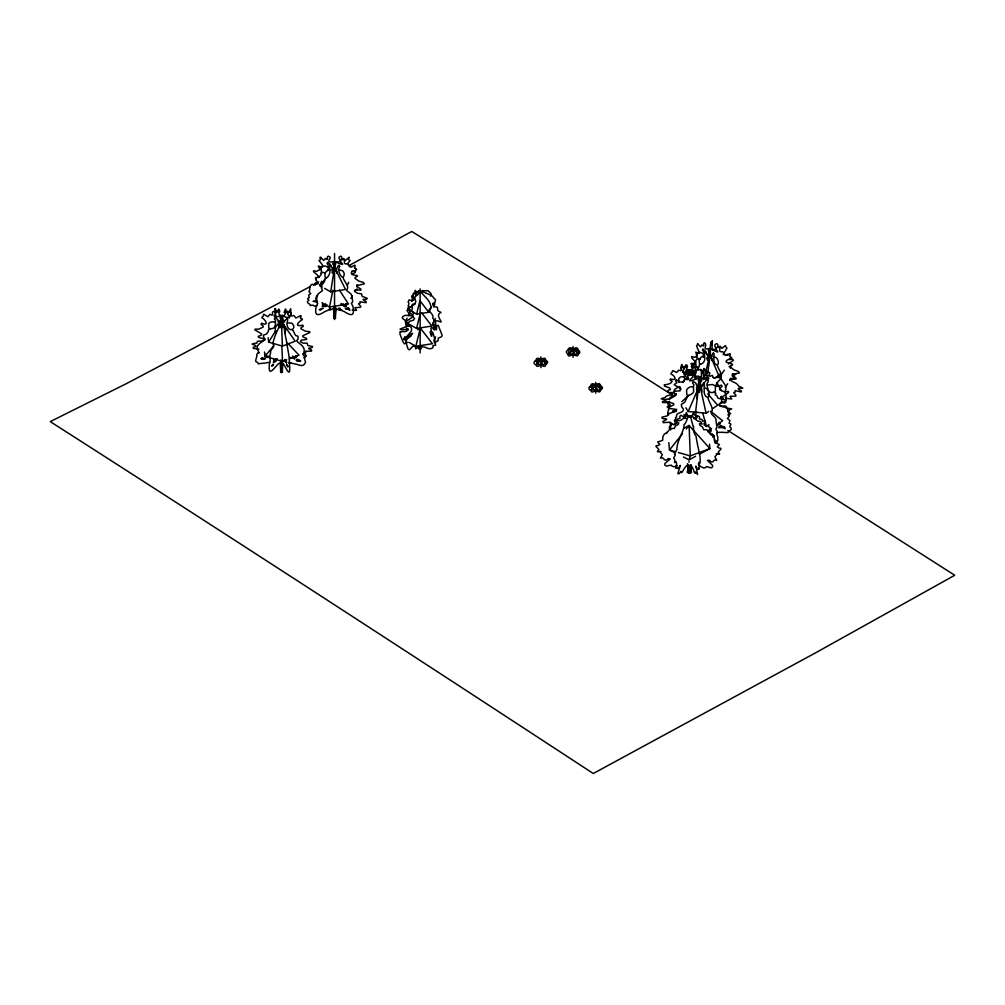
<?xml version="1.0" encoding="UTF-8"?>
<svg xmlns="http://www.w3.org/2000/svg" width="1005" height="1005" viewBox="0 0 1005 1005"><rect width="100%" height="100%" fill="white"/><g stroke="black" fill="none" stroke-linecap="round" stroke-linejoin="round"><path stroke-width="1.5" d="M708.424 366.536L709.09 357.767L708.035 372.641M413.721 345.23L413.708 346.26L416.258 346.562M697.307 398.91L697.005 393.382L698.412 388.596L695.849 409.726L695.963 417.113M275.998 332.768C272.179 325.13 283.636 319.515 276.488 332.316C275.094 335.972 273.31 339.966 272.996 343.848C275.973 347.315 269.554 349.388 270.559 353.006C268.951 356.172 271.237 359.551 269.667 362.365C266.074 389.061 284.968 344.414 281.136 372.566L281.99 371.611M686.855 379.626L687.797 378.646L687.885 379.664M709.48 360.946L709.643 358.609M326.06 277.493L325.105 277.028L324.891 273.448C331.801 262.946 331.499 277.066 324.766 278.774C325.909 282.782 320.218 284.151 321.412 287.87L322.505 290.508L318.082 293.988L316.902 297.241L316.475 301.99L317.718 303.372L316.198 306.425C314.062 316.864 318.359 315.758 324.552 311.751L328.434 310.055L330.243 308.108L329.854 310.156L334.263 308.146L334.049 318.472L335.356 317.718L336.022 307.919M577.435 351.16C579.345 347.73 575.84 348.484 576.682 347.931C576.254 347.768 575.3 347.542 573.755 349.175C571.355 349.376 570.338 346.738 569.722 348.057C569.91 348.923 568.189 347.014 568.177 350.305M700.435 363.923L699.367 363.395L699.116 359.79C705.837 349.665 707.42 363.735 699.442 364.564C699.694 367.817 696.063 370.255 695.159 372.453M270.044 328.723L268.75 327.957L268.662 323.472C270.873 320.897 277.719 320.934 275.018 325.934C274.44 330.519 267.506 326.977 268.41 331.374L266.451 334.087L263.335 335.142L263.775 337.592L265.345 339.326C262.129 342.429 253.423 345.268 258.813 351.888L256.765 354.438C257.23 356.788 256.137 357.793 255.785 360.142C254.768 362.604 258.398 361.524 258.298 363.848C262.481 363.056 262.845 363.622 268.008 362.491L269.704 362.604M678.915 382.34L678.79 378.533C682.37 374.149 687.722 378.156 682.847 382.578M688.174 395.53L686.855 394.865L686.553 390.606C686.34 387.553 694.907 384.299 693.475 389.149C695.347 395.38 686.666 394.211 686.855 397.867L684.757 402.276L681.34 404.362L681.792 407.176L683.4 408.922C684.066 413.796 675.423 411.686 676.604 416.824L675.624 417.653L675.624 424.123M325.381 273.059L321.437 271.966L321.098 267.066C323.723 264.968 330.369 266.074 327.781 270.722M700.246 359.451L696.628 357.705L696.528 353.195C699.292 351.273 705.673 352.856 703.161 357.315M687.772 471.546L687.897 465.34M335.155 317.831L335.519 309.716M282.279 372.038L282.769 364.049M696.251 418.922C698.287 412.502 695.51 418.13 695.033 415.015C693.412 414.701 693.839 411.447 691.704 416.422M275.069 313.02L275.094 308.522M275.86 358.71L275.031 361.901L277.418 358.772M315.959 278.335L315.959 279.428M703.299 379.664L703.977 368.483L702.935 373.722L702.482 371.712L701.729 373.169L701.741 369.802L701.251 370.795L701.515 375.732L699.92 377.867L699.116 387.453L698.324 383.533L698.425 388.822M281.124 371.574L281.689 372.591C279.013 343.961 291.814 390.254 289.427 363.282C289.553 355.456 287.141 347.378 286.325 339.954C285.068 336.173 282.857 317.58 284 326.964M709.09 357.968L710.761 342.617L711.05 341.775L711.615 345.117L712.357 340.607L712.005 348.949M712.696 350.192L712.495 349.815M333.585 309.716L333.949 317.831M600.048 387.302C601.719 382.83 598.339 384.965 599.131 383.495C598.427 383.91 595.023 384.626 594.457 386.397C592.083 385.405 587.423 396.46 596.43 389.953M688.99 416.836C691.704 412.113 695.636 422.59 700.359 421.409L702.143 424.047L699.455 423.62L699.882 425.329L702.382 426.886L703.739 429.738C709.555 428.632 707.985 434.223 712.658 435.617M280.257 363.936L280.784 372.327L282.556 371.988M281.978 368.973L282.091 363.584M694.794 372.164L695.146 370.229M408.105 322.618L408.507 324.778L407.691 326.047L400.053 329.125L402.264 329.816L408.394 329.05L408.269 329.866L405.254 331.637L400.706 331.575M704.241 388.081C708.789 386.825 711.44 399.274 706.352 396.849C701.879 393.244 705.987 385.053 703.613 382.704C698.488 394.224 701.879 379.614 698.965 377.616C690.322 380.141 697.985 373.42 693.965 370.757C691.088 371.008 695.36 377.239 691.013 373.169L690.259 375.355M669.581 401.271L668.903 403.608L670.335 405.128L668.627 406.862L669.23 408.457L676.629 409.399C677.772 411.786 670.561 412.276 673.023 410.769C680.712 409.085 670.574 413.759 667.885 413.608C670.159 416.346 663.476 416.397 661.893 417.276C661.491 420.429 672.044 416.912 662.911 421.459L663.199 422.628L670.348 422.201L670.084 423.934L671.742 424.65M713.952 357.19C718.06 355.87 720.497 366.574 715.874 364.564C711.791 361.637 715.56 354.438 713.374 352.642C708.751 362.428 711.779 350.23 709.141 348.471C701.314 350.846 708.198 345.029 704.58 342.78C702.005 343.019 705.824 348.283 701.892 344.916L700.523 346.863C695.36 341.7 699.103 343.484 696.553 345.921L699.581 353.345M265.936 356.235L267.054 356.825L267.43 356.034M339.225 269.805L342.893 270.923L344.225 273.448C344.049 283.41 335.946 270.596 339.828 266.564C338.559 262.142 337.052 269.717 336.034 268.951C333.836 267.38 335.08 266.049 335.657 264.051C334.401 259.353 331.838 263.398 329.024 261.514C327.668 259.679 332.856 257.908 328.447 256.112C325.57 256.401 329.816 261.652 325.369 258.448L323.786 260.509L320.645 257.18L319.879 257.431L320.658 259.642L318.974 260.496L322.304 264.73L322.706 266.714M707.633 375.003L707.771 378.671M688.94 462.25L688.99 461.597M289.189 318.045L290.696 314.289M686.993 379.513L687.985 378.596M278.209 325.318L278.825 324.062M287.342 322.856L291.965 323.221L293.636 325.469C294.968 330.406 288.749 331.286 287.505 326.512C285.985 323.434 288.699 320.03 287.216 318.145L284.365 321.525C280.181 326.248 283.146 313.899 279.817 315.206C277.242 313.259 280.973 312.203 279.29 309.728C277.229 306.676 279.604 315.093 277.481 310.62C276.928 315.872 275.445 306.688 275.069 308.786M679.757 386.448L681.013 389.299M695.41 378.282C694.417 374.865 700.184 376.096 701.39 377.717M707.445 385.179L712.482 384.475L715.422 385.958L715.309 391.259L713.738 392.289C708.136 394.236 707.482 387.83 706.892 384.036L708.45 381.058L707.997 379.639L706.364 380.217L703.839 383.357M716.64 348.245C715.083 347.403 713.211 344.577 716.691 343.647C719.831 344.012 715.246 349.187 720.133 346.21L721.892 348.383C728.047 343.647 723.889 345.908 726.967 348.069L723.11 354.665M676.038 393.696C674.594 396.761 669.719 395.568 669.393 399.374M704.693 356.536C702.181 343.069 711.653 365.33 708.676 351.034C710.284 346.336 712.985 350.795 716.05 348.999M278.46 324.514C277.669 319.766 279.327 319.175 280.433 323.283C282.757 320.758 279.214 317.706 282.191 315.181C283.536 317.216 287.204 312.907 284.126 312.404C287.267 303.234 284.49 316.148 287.392 311.085L288.41 312.907L290.696 308.736L290.96 313.748M332.58 269.893L334.552 267.468L345.506 289.465L330.695 291.827L334.552 267.468L336.838 269.541M433.544 306.839L434.914 303.874L432.715 303.485M430.655 296.161L431.032 293.561L428.243 290.809L422.766 290.621L419.349 291.777C418.696 296.915 412.49 294.591 415.856 301.349L414.902 303.786L412.377 304.327L411.623 306.249L412.414 307.769L411.686 310.897L413.457 312.781L412.64 316.826L414.575 318.472L413.545 320.143L409.751 321.273C402.766 328.195 412.012 324.062 411.56 329.125L411.334 331.122L405.995 337.504L411.824 333.848L411.271 335.758L406.397 339.502M321.839 302.681L329.502 307.028L332.906 290.194M706.477 354.413L706.188 351.926L702.884 348.936L702.495 350.079L703.839 352.064L703.349 353.722M287.706 365.933C284.867 361.385 288.875 369.903 287.782 365.983M281.84 362.102L282.116 372.378L280.458 371.9M704.241 378.571L709.894 354.551L712.068 356.612M696.076 367.591C695.535 356.888 695.347 371.85 693.626 365.946C691.666 369.928 693.827 362.353 691.88 365.117C690.322 367.453 693.249 367.679 691.93 369.677C688.199 368.747 690.837 378.295 688.526 373.144L690.322 370.619L693.387 371.561M408.972 306.161L407.666 308.987L416.623 314.163L419.902 300.721L428.859 312.266L431.484 306.613M407.1 318.145L405.342 321.952L416.573 328.434L420.341 312.982M415.844 346.298L420.291 328.057L432.439 343.723L415.844 346.298L409.098 342.404M329.891 269.805C327.655 256.652 336.11 278.021 333.459 264.051C334.715 259.353 337.265 263.398 340.079 261.514C341.436 259.679 336.26 257.908 340.657 256.112C343.534 256.401 339.301 261.652 343.748 258.448L345.331 260.509L349.15 257.18L348.446 259.642L350.129 260.496L347.416 263.863M350.846 266.915L350.72 266.111L349.614 266.25M677.621 386.448C677.835 389.689 672.734 388.093 674.606 391.736M690.925 464.813L690.523 467.978L691.528 472.626L689.028 471.898M728.047 355.205L727.482 354.25L725.095 355.192M693.4 386.963L693.877 384.777L692.571 383.068L692.948 381.548L695.674 382.892L697.206 386.548L699.807 384.588L698.287 380.631C700.385 375.104 703.613 380.556 707.357 378.508C709.241 376.46 702.168 373.873 708.136 372.214C712.193 372.227 707.143 376.046 709.957 376.297L712.369 375.368L712.897 377.139L714.53 377.993L716.603 377.164L719.392 374.174L719.957 375.217L718.801 377.39L721.113 378.621C717.482 381.611 711.641 389.362 721.389 385.129L722.092 386.284L719.58 388.608L719.668 389.777L724.303 391.812L728.499 391.46L728.65 392.44L721.552 397.528L721.49 398.822L725.233 400.053L725.246 401.347L719.09 404.01M683.488 457.011L689.091 459.825L690.297 455.918L689.091 425.454L683.89 428.268M692.583 375.606L694.141 373.232M684.405 376.988C686.076 375.468 682.131 373.596 684.518 372.704L686.742 374.513M708.626 378.521C702.658 378.395 701.578 377.277 707.796 372.541L707.495 371.9C704.543 369.79 708.324 367.905 702.244 371.586L700.41 369.4C695.435 371.699 699.995 367.189 696.842 366.674C690.912 367.579 700.636 372.051 694.166 371.511M275.194 322.304L275.659 320.52L274.378 318.861L275.332 317.593L277.92 319.791L278.938 322.542M716.15 443.569L714.856 442.162L716.213 440.906L714.266 439.976M410.279 310.306L409.538 312.492L412.125 314.578L411.786 315.821L405.455 315.281C398.885 317.844 403.935 318.937 406.535 321.449M275.86 361.21L274.666 360.858L273.234 362.064M327.957 267.116L328.447 265.421L327.102 263.524L327.492 262.368L330.306 264.428L331.311 266.652C331.587 270.006 336.901 266.338 333.007 264.164L333.007 263.411C334.778 259.566 347.228 268.385 340.745 262.054C339.313 259.554 343.559 258.587 344.702 260.71C344.099 262.556 343.811 264.579 347.554 263.75L349.79 266.727L351.926 266.727L354.803 265.132C356.398 266.614 352.34 268.285 356.21 268.699L356.587 269.491L355.393 270.446L351.888 271.815C348.157 276.815 363.157 274.089 355.016 277.443L355.104 278.46L358.898 281.149L363.22 282.367L364.375 283.787L357.039 285.671L356.989 286.752L360.858 289.063L360.858 290.169L355.406 289.779L354.464 291.249L357.579 293.259L361.574 293.925L362.139 296.324L367.177 298.284C367.327 301.035 358.521 297.078 366.297 301.739L366.059 302.693L359.891 301.726L360.117 303.209L358.421 303.912L360.72 306.06L360.644 307.216L354.866 307.769L356.549 310.357L352.139 310.206M708.663 411.46L706.088 413.243L688.211 411.485L699.782 384.815L701.779 387.088M322.178 286.99L319.741 285.608L321.675 281.312M315.457 299.05L317.316 294.917M347.441 285.169L348.722 282.317M350.959 298.498L352.202 295.746M408.269 315.62L409.45 313.083M406.397 340.833L403.696 339.275L404.965 336.537M432.502 324.791L435.441 318.459M433.708 340.984L435.617 336.889M729.592 380.342L731.364 379.048L734.718 378.571L734.906 377.528L732.821 376.787M691.578 417.062L694.556 411.811M279.867 324.062L281.475 321.487L295.206 341.235L282.367 346.109L268.637 342.127L275.847 330.519M281.877 325.733C283.046 323.623 282.38 330.632 281.89 326.198M686.302 370.343L692.973 369.425M331.411 269.843L332.341 269.993M720.258 376.084L724.291 370.192M725.246 387.289L727.658 383.759M262.23 357.541L261.89 358.584L264.152 359.174M545.3 361.335C546.821 356.298 542.587 358.396 539.283 360.443C537.336 360.845 532.65 370.418 541.62 364.375M721.1 398.081L721 396.598M537.461 364.111L541.004 359.338L546.318 363.081L542.763 365.129L537.461 364.111C536.08 356.486 531.205 364.237 536.456 364.79M569.647 353.835L573.189 349.062L578.503 352.793L574.948 354.853L569.647 353.835L568.478 351.8M592.272 389.701L595.827 384.928L601.128 388.659L597.573 390.706L592.272 389.701C590.865 382.114 586.103 389.777 591.267 390.38M703.776 385.367C700.812 386.737 698.362 383.32 701.578 381.109L701.591 380.217C701.013 374.513 682.006 386.749 693.023 376.938L691.993 374.827L689.757 374.538L687.533 376.021L688.727 378.621L684.681 378.872L684.053 380.807L682.094 382.114L679.606 381.862L676.265 379.639L675.574 380.857L676.955 382.704L674.192 384.576C675.963 386.912 681.704 387.038 680.008 390.932C676.679 390.857 669.179 391.41 676.026 394.136L675.913 395.329L670.36 398.658L665.323 399.475L665.561 401.121L673.664 403.608L673.727 404.889L669.242 407.151C668.199 409.914 668.463 410.517 667.735 412.854L667.622 414.098L668.802 414.563M265.81 354.275L264.993 355.192L265.835 355.82M333.245 272.719C331.625 275.27 331.964 269.076 333.132 271.212M682.546 433.632L669.481 449.989L675.084 452.803M686.289 428.959L689.091 425.454L709.907 448.569L699.505 454.197M319.741 285.608L324.678 279.566M711.125 358.383L711.666 357.956L711.967 360.544M286.664 359.84L282.543 361.411L264.931 356.298L273.649 345.858M689.041 416.949C690.598 413.156 692.118 425.002 693.588 426.861C693.475 424.776 692.897 433.909 696.038 436.07C696.993 443.155 698.714 449.423 699.782 455.667C700.196 455.818 700.673 466.835 698.94 462.426L699.103 469.222C697.671 466.307 698.425 470.755 697.156 468.933L695.862 466.006L697.646 474.486L695.284 471.91L695.133 473.242L694.505 472.652C692.357 466.421 688.287 458.883 690.159 473.305L688.827 471.018M690.221 471.069L688.362 473.242C691.239 458.795 684.882 466.546 682.244 472.162L681.365 472.689L681.151 471.332L679.192 473.619L677.822 473.694L680.347 465.378L678.526 468.179C676.943 469.825 677.609 465.491 675.787 468.28L676.692 464.096L676.013 461.496C672.81 465.114 676.39 459.009 673.677 458.267C673.664 456.446 676.867 455.026 674.43 453.984L676.805 449.775C676.842 440.052 685.046 429.851 683.953 424.587C686.993 423.494 687.696 412.829 689.933 416.987M694.694 371.624L696.716 369.338M706.854 357.956L709.894 354.551L719.454 377.264L713.374 377.792M335.972 271.212L336.7 270.898L336.939 273.31M325.733 303.862L324.552 306.399L327.153 305.068M435.014 328.246L435.718 326.349L434.738 324.288M258.913 349.074L253.423 348.421L253.21 347.403C262.418 344.816 244.127 344.489 256.916 343.082C256.501 339.263 261.3 342.667 263.75 340.029L262.908 338.308C261.086 338.547 255.232 336.6 259.78 335.821L261.501 334.866L261.451 333.773L254.918 329.954L255.056 329.112L258.926 329.112L263.184 327.065L263.26 326.072L260.961 324.276L261.602 323.258C269.277 326.487 265.923 319.791 261.853 317.706L262.192 317.015C265.634 314.816 260.056 312.09 267.908 316.726L269.893 314.351C275.332 316.914 270.345 311.939 273.787 311.387C279.779 312.48 271.601 315.457 275.018 316.814C278.259 317.844 280.784 313.397 282.857 317.831L282.845 318.585C278.963 331.713 286.35 311.362 282.87 325.168M693.739 418.708L698.362 415.957L699.493 416.899L699.392 418.997L701.766 419.324L702.596 421.271L704.995 420.505L705.46 422.251L703.977 423.243L704.279 424.989L706.239 426.221L708.94 424.751L708.437 426.61L710.397 427.904L709.945 430.756C707.432 434.323 715.723 433.306 713.123 437.477M345.029 306.827L346.16 306.224M315.055 285.056L315.444 282.895L318.271 283.862M681.905 401.673L688.613 395.354M696.44 387.98L699.782 384.815L706.088 413.243M730.346 368.157L730.622 366.787L729.09 366.637M676.44 411.208L676.189 411.434A5.754 4.447 30.7 0 0 675.36 411.51M356.7 286.538L357.881 285.244L356.737 284.93M728.399 363.961L733.399 360.255L732.482 359.25L729.077 359.576M268.699 356.222L267.87 356.938L268.976 357.089M352.742 274.038L355.381 272.242L355.531 270.785L351.763 271.212M712.52 408.771L717.671 405.178L707.734 393.872M707.834 431.12L711.54 428.532M716.49 425.09L722.67 420.781L710.598 411.233M707.269 379.551L708.186 378.91M407.666 308.987L415.002 304.025M405.342 321.952L413.005 316.763M403.696 339.275L412.64 333.245M417.741 329.791L420.291 328.057M434.248 342.78L438.18 340.682L438.255 338.17L441.572 336.7L442.162 335.343L438.193 325.218L436.66 325.808L436.497 329.828L435.178 328.811L434.223 325.947C438.18 324.766 432.753 320.545 437.59 320.771L438.205 321.035C445.931 324.916 435.466 316.751 439.424 313.422L441.032 312.404L437.929 310.746L437.326 307.191L434.16 306.663L432.816 304.892L432.992 303.661L435.014 302.241L435.542 299.854L431.61 295.495L423.846 292.141L419.022 291.324L416.774 292.719L416.422 294.226L413.432 293.045L413.03 295.721L414.073 298.874L413.444 300.307L412.151 300.872L409.161 299.854L408.105 302.04C410.743 303.397 406.007 306.224 409.726 307.442M345.733 303.975C344.087 305.972 346.461 307.517 346.65 304.628L346.185 304.063M538.19 359.815C534.421 359.639 536.607 362.252 538.391 359.438C539.886 360.293 540.275 357.83 541.934 358.986C543.491 359.978 551.418 360.556 545.564 364.79M573.805 354.087C562.85 360.154 571.104 349.79 572.335 349.288C574.684 347.717 583.855 351.197 577.749 354.514M600.374 390.38C606.404 385.933 597.962 385.882 596.794 384.325C594.357 383.609 595.123 386.058 592.824 384.94C591.932 384.865 588.151 388.495 594.068 384.588L599.369 385.593L601.128 388.659M279.943 321.964L281.576 320.959L279.993 317.706C282.568 313.246 285.294 318.711 288.912 317.329C290.809 315.809 283.85 312.756 289.679 312.115C293.284 312.882 288.096 317.605 293.837 315.457L295.96 318.032L300.746 315.557C302.317 316.864 298.322 318.924 302.078 318.861L302.43 319.59C297.97 321.977 293.925 327.316 302.706 325.168L303.397 326.248L300.935 327.831L301.023 328.823L305.57 331.286L309.703 331.65L309.841 332.504L302.869 335.695L302.807 336.788L306.5 338.409L306.5 339.514L301.312 340.092L300.42 341.725L303.384 343.182L307.178 343.145L307.718 345.444L312.505 346.511C312.982 349.087 304.126 346.888 311.676 350.117L311.45 351.122L305.583 351.235L305.796 352.68L304.188 353.685L306.487 355.908L304.025 357.78M693.701 364.174L694.895 364.212M700.849 389.551L701.691 388.759L702.068 391.975M694.669 372.679L696.076 372.629L695.045 374.966L695.473 376.586M708.098 360.041C706.44 361.034 707.294 355.845 708.663 358.37M313.233 284.955L318.698 281.99M348.81 265.647L411.736 231.489L524.12 300.495L672.32 395.053M689.091 459.825L695.598 456.308M310.482 286.438L127.736 382.955L50.25 421.61C231.967 537.838 412.779 655.398 593.264 773.511L817.203 651.944L954.75 575.262L727.896 430.517M710.347 431.095L707.96 431.823M340.042 308.133L339.502 309.452L341.813 309.942M670.875 426.535L669.393 427.226L669.481 428.595M719.442 424.449L720.133 424.135M692.056 374.388L692.772 375.719M289.402 358.798L299 355.154L287.606 343.132M718.613 427.753L721.075 426.849L720.698 425.643M407.741 342.328L404.362 343.836L403.005 341.888L399.965 334.037L400.053 331.637L400.995 331.838M727.607 410.945L731.703 408.834L726.477 408.105C726.967 403.608 721.892 407.98 719.052 405.116M258.172 353.195L259.315 352.818M535.703 361.059L541.004 359.338L542.763 365.129L541.004 364.79M570.539 349.916L573.189 349.062L574.948 354.853L573.189 354.514M590.513 386.636L595.827 384.928L597.573 390.706L595.827 390.38M727.846 414.965L730.698 413.558L727.947 411.924M689.819 471.935L687.169 472.451L688.237 467.89L687.483 463.657M293.045 358.082L294.251 358.157L294.402 359.288M299.98 360.833L298.209 361.109A6.332 4.912 -29.2 0 0 296.513 360.808L296.236 360.556M677.357 465.704L674.179 466.797L672.018 466.157C671.83 463.179 666.466 467.966 664.795 465.039L664.845 463.519L670.272 458.896L668.375 458.582L666.277 460.039C663.313 460.793 663.941 456.421 660.448 458.092L662.395 454.599L660.385 452.351L660.938 451.484L657.534 451.798L657.521 450.931C662.433 449.637 651.366 445.316 658.25 445.529L659.858 444.486L657.634 442.024L662.622 440.353C663.024 438.796 662.044 436.559 664.544 433.972L666.868 432.527C669.82 430.027 669.116 427.766 674.217 428.545L675.662 425.806L678.312 424.449L678.777 422.778L675.925 422.992L677.81 420.505C682.634 422.138 687.144 411.874 689.857 416.874M329.502 307.028L348.484 304L339.401 290.118M416.623 314.163L428.859 312.266M416.573 328.434L431.911 326.06L421.623 312.781M322.555 272.581L320.721 273.121L321.185 274.553L319.025 277.141L315.495 277.744L315.972 280.282C320.369 283.134 315.08 285.659 312.166 284.264C310.093 285.156 309.54 287.568 309.766 289.779L308.987 291.551L310.746 293.661L308.648 295.043L309.314 297.543L307.593 298.611L308.912 300.156L307.568 301.337C306.613 303.761 310.294 303.171 310.206 305.52C314.942 304.05 312.605 307.455 317.304 305.583M406.598 339.652L405.882 342.278L408.03 348.886C409.839 352.567 411.811 344.175 415.555 345.971L415.593 348.886L418.972 346.813L419.399 349.263L420.743 347.542M290.759 362.679L288.372 362.667M705.774 378.433L708.814 378.182M697.973 358.81C695.623 359.099 696.189 362.114 693.752 363.458L690.975 363.471L693.086 368.182M732.645 373.797L735.886 374.061L732.457 376.36M686.013 418.457L680.963 415.253L679.895 416.108L679.983 418.218L677.42 418.972C677.232 420.781 671.855 418.721 675.662 422.1L674.053 424.977L671.29 423.005L670.75 423.52L671.591 424.788L669.606 426.258L670.787 429.901M285.156 333.195L285.608 328.484L283.448 324.766M335.695 318.183L333.836 318.183L334.137 307.97M568.579 354.514C561.808 349.903 572.071 350.129 572.033 348.258C574.973 349.011 583.44 360.054 572.348 354.087M571.682 354.514L574.709 354.514M539.484 364.79L542.524 364.79M325.896 306.525L322.128 306.148M342.491 304.201L341.713 304.075M409.751 309.276L406.925 310.306L409.751 314.779M317.517 302.103L313.083 301.324L316.977 300.797M707.244 354.941L709.907 354.35L708.349 350.381C710.347 346.725 722.394 356.31 716.037 349.564C714.605 346.926 718.939 346.323 719.969 348.496C719.366 350.318 719.09 352.315 722.796 351.737L725.007 354.866L727.13 355.016L729.994 353.634C731.552 355.167 727.557 356.7 731.389 357.29L731.766 358.119C715.61 363.785 739.919 362.755 730.195 365.958L730.283 366.976L734.052 369.941L738.348 371.448L739.492 372.956L732.205 374.325L732.155 375.405L735.999 377.993L735.999 379.099L730.585 378.32L729.655 379.727C733.349 382.892 736.992 382.402 738.549 386.083C751.011 391.397 730.736 385.078 741.401 391.046L741.162 391.988L735.044 390.581L735.271 392.076L733.587 392.666L735.861 394.978L735.786 396.121L730.057 396.272L731.728 398.972L727.344 398.52A6.332 5.126 12 0 0 725.585 397.779L725.283 397.465M673.048 411.434L674.154 411.635M717.118 432.477C723.035 432.05 723.035 432.464 728.085 432.615C727.972 429.851 732.318 430.894 731.138 428.004C727.168 426.359 733.788 424.173 729.102 423.319L729.881 420.442L727.444 418.557L729.492 415.743C727.168 414.424 730.421 410.781 727.607 410.354C728.675 404.877 714.304 408.708 721.376 402.151L721.929 399.211L717.834 398.081L717.08 395.945L715.321 394.764L715.862 393.143L713.738 392.289M573.189 349.062L571.443 348.722L576.744 349.74L578.503 352.793M541.004 359.338L539.258 358.999L544.559 360.016L546.318 363.081M594.068 384.588L595.827 384.928M697.03 391.51L696.528 389.412L697.055 388.282L697.847 389.048M354.577 290.633L356.825 289.842L357.001 288.774M675.423 451.685L669.481 449.989L668.802 442.615M678.4 452.539L690.297 455.918L709.907 448.569L709.505 444.135M289.176 362.805L294.063 363.709C299.013 364.363 302.894 368.194 305.495 362.453C305.193 360.117 304.138 358.999 304.59 356.662L302.668 353.936L303.686 353.119C306.173 346.423 299.565 344.401 296.55 340.77L298.02 339.175L297.983 336.185C293.812 336.286 294.679 330.959 292.154 329.753M721.025 396.925L723.047 398.407L721.615 396.359M321.788 267.38C313.183 263.046 323.648 270.609 318.485 270.131L316.65 271.425L313.585 270.785L313.472 271.614L317.944 275.646L318.698 277.594M719.027 422.251L719.907 423.03L718.701 424.914L716.779 424.851M666.993 432.59L666.34 433.507M669.38 408.62L667.157 406.887L669.242 404.889L667.785 403.96L667.973 402.641L662.672 402.49L662.458 401.573C671.654 398.658 654.129 399.626 664.946 397.729C666.416 394.701 669.091 396.133 672.647 394.048L671.842 392.553C667.684 393.068 665.159 390.782 670.486 389.513L669.569 387.955L664.431 386.058L664.255 384.777C667.069 384.727 671.202 383.684 672.182 381.385L669.958 379.928L670.574 378.948C677.772 381.36 675.021 375.581 670.825 373.885L671.139 373.219C673.966 370.895 670.41 369.262 676.679 372.516L678.601 370.192C683.802 372.202 679.091 367.868 682.357 367.189C688.124 367.805 680.222 371.033 683.551 372.038C686.641 372.842 688.928 368.433 691.126 372.365L691.126 373.043C688.94 378.257 691.365 368.37 686.666 369.589C685.712 367.755 688.89 367.227 686.716 364.966C684.317 363.37 687.332 370.041 684.593 366.272C682.031 371.599 682.458 359.313 680.975 367.24L681.679 369.162M290.307 357.378L294.063 358.358L292.581 356.059M687.885 374.413L688.689 375.506M406.397 323.635L408.771 325.243M324.615 288.372L330.695 291.827M594.973 389.953C603.967 396.297 599.407 385.38 596.668 386.184C596.505 384.664 592.837 383.784 592.473 383.696C592.824 384.576 589.809 383.006 591.367 387.302M540.162 364.375C549.145 370.807 544.509 360.016 542.248 360.732C541.883 359.451 538.24 358.245 537.977 358.144C537.549 358.936 535.552 357.303 536.482 361.335M333.748 317.718L335.067 318.472L334.853 308.146L339.25 310.156L338.861 308.108L340.67 310.055L344.552 311.751C350.745 315.758 355.041 316.864 352.918 306.425L351.398 303.372L352.629 301.99L352.215 297.241L351.021 293.988L346.612 290.508L347.705 287.87C347.768 284.113 343.911 281.199 343.044 277.493M721.276 426.283L725.246 428.821M689.505 375.418L686.114 370.745L686.516 374.074L684.908 374.89L687.508 379.161M295.985 355.594L296.689 356.147C296.94 358.433 293.221 358.672 295.357 356.247M345.268 308.397L346.122 309.326M708.085 430.643L709.844 431.924M698.023 353.27L695.824 352.114L696.729 354.376M717.281 365.117C718.06 368.898 721.376 372.038 721.339 375.807C718.99 380.769 728.65 384.475 725.258 390.97L724.819 392.49M413.608 296.299L412.377 295.37L411.623 296.412L412.414 298.862L411.686 301.136M406.598 324.025L405.932 323.434L406.171 326.638M698.249 463.933L700.787 466.647L703.789 467.991L705.824 467.526C705.975 464.586 710.912 469.712 712.645 466.961L712.595 465.441L707.47 460.391L709.266 460.227L711.239 461.86C714.078 462.828 713.412 458.431 716.741 460.365L714.907 456.722L716.804 454.624L716.289 453.72L719.492 454.298L719.505 453.431C714.819 451.848 725.359 448.255 718.814 447.979L717.306 446.798L719.404 444.524L714.693 442.464C714.341 440.856 715.183 438.607 712.872 435.919C705.686 429.65 718.5 438.331 712.972 436.258M348.145 307.693L348.911 308.485M707.897 397.565C708.751 402.038 712.369 405.857 712.331 410.316C708.01 414.663 717.281 416.359 715.962 420.869L717.055 426.987L715.862 429.022L717.281 431.823L716.829 434.411C718.6 436.911 718.211 445.152 714.944 441.647M343.383 303.862L344.552 306.399L340.846 303.812M725.258 393.156L725.874 394.714C726.816 401.259 726.15 405.48 721.552 401.535M707.872 430.379L709.329 431.836L708.852 430.492M406.347 321.65L405.932 320.922M696.05 362.516L691.754 357.943L691.628 356.474L694.304 357.315L697.244 356.185L697.294 355.205M685.85 407.804L688.211 411.485M419.198 346.16L419.399 348.408L420.567 349.087L420.731 346.461L425.467 347.29C427.477 348.836 432.276 349.753 433.193 346.926L432.941 345.569L435.605 345.23L434.6 338.572C429.939 320.758 433.57 345.996 430.102 331.7C433.067 331.399 429.349 327.768 431.673 327.542L432.477 327.894C437.489 334.489 431.61 324.288 433.771 321.298L434.914 320.934L432.715 318.007C434.776 313.937 425.756 310.846 430.655 308.309C431.823 302.166 425.454 297.354 421.949 293.272L419.349 290.86L418.218 291.023C417.653 296.839 413.394 283.925 415.605 295.206M418.495 346.147L419.098 348.836L420.756 348.836L420.982 346.109M716.98 382.779L721.301 390.681M284.516 360.217L285.822 362.403L285.257 359.388M682.508 370.682L683.011 372.591M687.784 416.258L686.415 412.515L684.995 416.208L684.191 414.512L684.543 418.457M406.711 328.208L406.711 330.67M702.721 413.13L706.553 426.623M275.885 315.306L276.224 316.889M281.073 362.064L280.709 371.963M268.184 337.705L268.637 342.127M264.503 352.039L264.931 356.298M281.827 345.883L282.543 361.411M280.96 359.878L281.048 363.546M281.475 321.487L282.367 346.109M691.025 465.466L691.151 471.684M595.701 382.39L595.701 393.206M573.076 346.524L573.076 357.353M540.891 356.813L540.891 367.629M420.14 288.875L420.14 352.943M334.552 253.448L334.552 319.577M699.329 389.274L699.091 392.352L699.329 389.274M280.458 325.143L279.93 327.68L280.458 325.143M274.038 361.725C275.86 362.315 273.033 357.428 274.038 361.725M271.739 365.82C273.234 367.001 274.955 361.285 271.739 365.82M323.007 305.985C324.602 308.058 323.924 302.178 322.467 304.628L323.007 305.985M286.224 360.318L286.412 362.818L286.224 360.318M319.452 309.553L320.243 310.193L323.17 308.095L319.452 309.553M261.149 358.634C264.34 360.921 269.214 356.561 261.149 358.634M710.234 429.261C708.45 433.745 713.198 430.768 710.234 429.261M349.74 310.08L347.328 309C343.76 307.643 349.577 307.907 349.74 310.08M300.583 360.983C293.736 361.159 296.626 357.277 300.583 360.983M724.731 427.326C715.083 429.11 719.253 423.922 724.731 427.326"/></g></svg>
